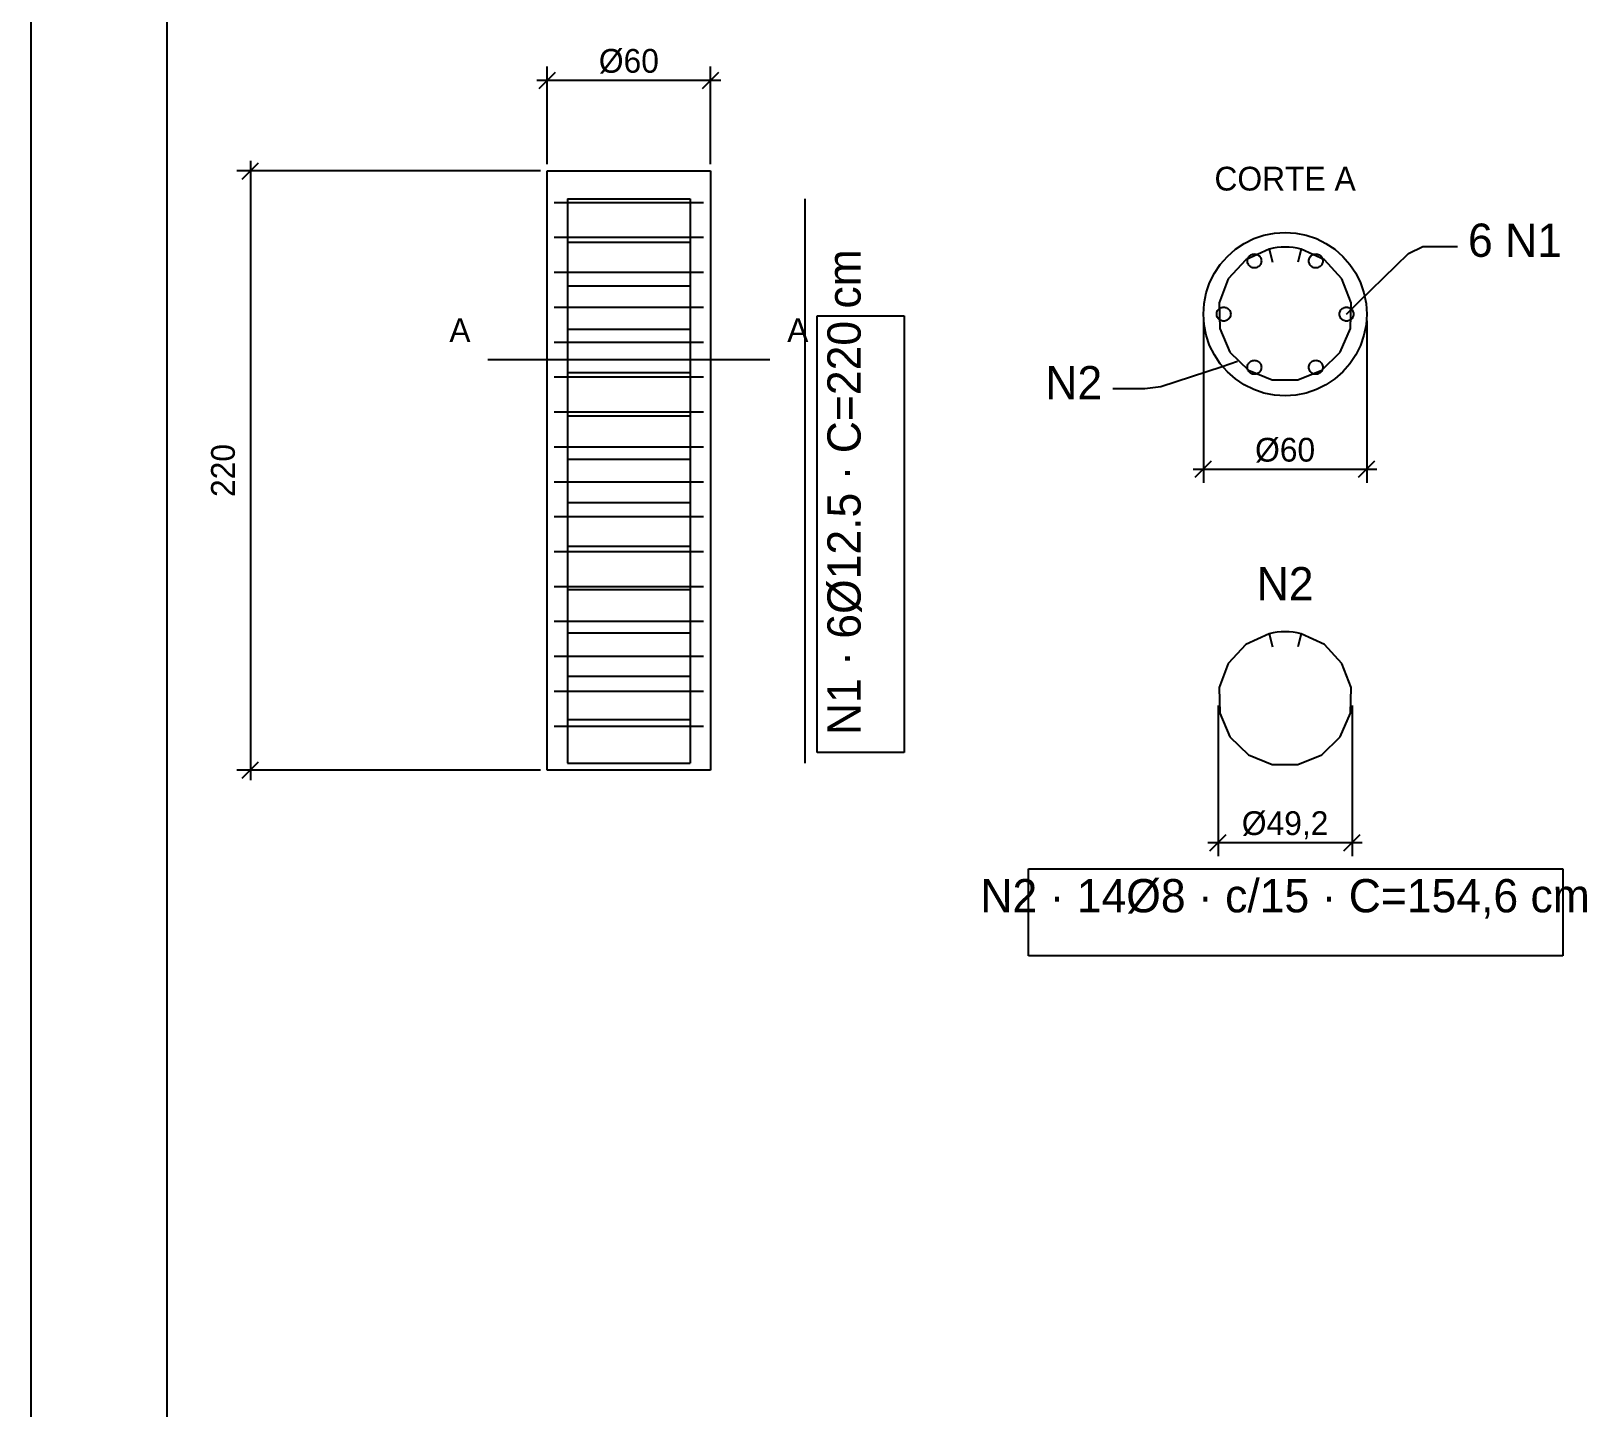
# Model space of a CAD drawing. Header units: millimetres. Extents: x 0 to 3648, y 0 to 594.
# Drawn here: x 0 to 228.6, y 230.5 to 432.7 of the extents above; entities that cross this region are included whole.
import ezdxf
from ezdxf.enums import TextEntityAlignment as Align

# ---------------------------------------------------------------- set-up
doc = ezdxf.new("R2010")
doc.units = ezdxf.units.MM
for name, color, linetype in [('ARMADURAS', 1, 'CONTINUOUS'), ('COTAS', 4, 'CONTINUOUS'), ('DESENHOS', 7, 'CONTINUOUS'), ('EIXOS', 6, 'CONTINUOUS'), ('ESTRIBOS', 30, 'CONTINUOUS'), ('FORMAS', 7, 'CONTINUOUS'), ('MOLDURA', 7, 'CONTINUOUS'), ('TEXTOS', 2, 'CONTINUOUS')]:
    doc.layers.add(name, color=color, linetype=linetype)

msp = doc.modelspace()

# ---------------------------------------------------------------- linework, layer by layer
at = {"layer": 'ARMADURAS'}
for p, q in [((78.80058, 408.07621), (78.80058, 325.20443)), ((96.84007, 408.07621), (96.84007, 325.20443)), ((113.66648, 408.07621), (113.66648, 325.20443)), ((178.69507, 398.96446), (178.70385, 399.09833)), ((178.70385, 398.83059), (178.69507, 398.96446)), ((178.70385, 399.09833), (178.73001, 399.22991)), ((178.73001, 398.699), (178.70385, 398.83059)), ((178.73001, 399.22991), (178.77315, 399.35695)), ((178.77315, 398.57197), (178.73001, 398.699)), ((178.77315, 399.35695), (178.83248, 399.47728)), ((178.83248, 398.45164), (178.77315, 398.57197)), ((178.83248, 399.47728), (178.90702, 399.58883)), ((178.90702, 398.34008), (178.83248, 398.45164)), ((178.90702, 399.58883), (178.99547, 399.6897)), ((178.99547, 398.23922), (178.90702, 398.34008)), ((178.99547, 399.6897), (179.09634, 399.77815)), ((179.09634, 398.15077), (178.99547, 398.23922)), ((179.09634, 399.77815), (179.20789, 399.85269)), ((179.20789, 398.07623), (179.09634, 398.15077)), ((179.20789, 399.85269), (179.32821, 399.91202)), ((179.32821, 398.0169), (179.20789, 398.07623)), ((179.32821, 399.91202), (179.45525, 399.95515)), ((179.45525, 397.97376), (179.32821, 398.0169)), ((179.45525, 399.95515), (179.58684, 399.98132)), ((179.58684, 397.9476), (179.45525, 397.97376)), ((179.58684, 399.98132), (179.72071, 399.9901)), ((179.72071, 397.93882), (179.58684, 397.9476)), ((179.72071, 399.9901), (179.85458, 399.98132)), ((179.85458, 397.9476), (179.72071, 397.93882)), ((179.85458, 399.98132), (179.98617, 399.95515)), ((179.98617, 397.97376), (179.85458, 397.9476)), ((179.98617, 399.95515), (180.11321, 399.91202)), ((180.11321, 398.0169), (179.98617, 397.97376)), ((180.11321, 399.91202), (180.23353, 399.85269)), ((180.23353, 398.07623), (180.11321, 398.0169)), ((180.23353, 399.85269), (180.34508, 399.77815)), ((180.34508, 398.15077), (180.23353, 398.07623)), ((180.34508, 399.77815), (180.44595, 399.6897)), ((180.44595, 398.23922), (180.34508, 398.15077)), ((180.44595, 399.6897), (180.5344, 399.58883)), ((180.5344, 398.34008), (180.44595, 398.23922)), ((180.5344, 399.58883), (180.60894, 399.47728)), ((180.60894, 398.45164), (180.5344, 398.34008)), ((180.60894, 399.47728), (180.66827, 399.35695)), ((180.66827, 398.57197), (180.60894, 398.45164)), ((180.66827, 399.35695), (180.7114, 399.22991)), ((180.7114, 398.699), (180.66827, 398.57197)), ((180.7114, 399.22991), (180.73757, 399.09833)), ((180.73757, 398.83059), (180.7114, 398.699)), ((180.73757, 399.09833), (180.74635, 398.96446)), ((180.74635, 398.96446), (180.73757, 398.83059)), ((187.71481, 398.96446), (187.72359, 399.09833)), ((187.72359, 398.83059), (187.71481, 398.96446)), ((187.72359, 399.09833), (187.74976, 399.22991)), ((187.74976, 398.699), (187.72359, 398.83059)), ((187.74976, 399.22991), (187.79289, 399.35695)), ((187.79289, 398.57197), (187.74976, 398.699)), ((187.79289, 399.35695), (187.85222, 399.47728)), ((187.85222, 398.45164), (187.79289, 398.57197)), ((187.85222, 399.47728), (187.92676, 399.58883)), ((187.92676, 398.34008), (187.85222, 398.45164)), ((187.92676, 399.58883), (188.01521, 399.6897)), ((188.01521, 398.23922), (187.92676, 398.34008)), ((188.01521, 399.6897), (188.11608, 399.77815)), ((188.11608, 398.15077), (188.01521, 398.23922)), ((188.11608, 399.77815), (188.22763, 399.85269)), ((188.22763, 398.07623), (188.11608, 398.15077)), ((188.22763, 399.85269), (188.34795, 399.91202)), ((188.34795, 398.0169), (188.22763, 398.07623)), ((188.34795, 399.91202), (188.475, 399.95515)), ((188.475, 397.97376), (188.34795, 398.0169)), ((188.475, 399.95515), (188.60658, 399.98132)), ((188.60658, 397.9476), (188.475, 397.97376)), ((188.60658, 399.98132), (188.74045, 399.9901)), ((188.74045, 397.93882), (188.60658, 397.9476)), ((188.74045, 399.9901), (188.87432, 399.98132)), ((188.87432, 397.9476), (188.74045, 397.93882)), ((188.87432, 399.98132), (189.00591, 399.95515)), ((189.00591, 397.97376), (188.87432, 397.9476)), ((189.00591, 399.95515), (189.13296, 399.91202)), ((189.13296, 398.0169), (189.00591, 397.97376)), ((189.13296, 399.91202), (189.25327, 399.85269)), ((189.25327, 398.07623), (189.13296, 398.0169)), ((189.25327, 399.85269), (189.36483, 399.77815)), ((189.36483, 398.15077), (189.25327, 398.07623)), ((189.36483, 399.77815), (189.46569, 399.6897)), ((189.46569, 398.23922), (189.36483, 398.15077)), ((189.46569, 399.6897), (189.55415, 399.58883)), ((189.55415, 398.34008), (189.46569, 398.23922)), ((189.55415, 399.58883), (189.62869, 399.47728)), ((189.62869, 398.45164), (189.55415, 398.34008)), ((189.62869, 399.47728), (189.68802, 399.35695)), ((189.68802, 398.57197), (189.62869, 398.45164)), ((189.68802, 399.35695), (189.73115, 399.22991)), ((189.73115, 398.699), (189.68802, 398.57197)), ((189.73115, 399.22991), (189.75731, 399.09833)), ((189.75731, 398.83059), (189.73115, 398.699)), ((189.75731, 399.09833), (189.76609, 398.96446)), ((189.76609, 398.96446), (189.75731, 398.83059)), ((174.1852, 391.15313), (174.19398, 391.287)), ((174.19398, 391.01926), (174.1852, 391.15313)), ((174.19398, 391.287), (174.22014, 391.41859)), ((174.22014, 390.88768), (174.19398, 391.01926)), ((174.22014, 391.41859), (174.26327, 391.54564)), ((174.26327, 390.76063), (174.22014, 390.88768)), ((174.26327, 391.54564), (174.3226, 391.66595)), ((174.3226, 391.66595), (174.39714, 391.77751)), ((174.39714, 391.77751), (174.4856, 391.87837)), ((174.4856, 391.87837), (174.58646, 391.96683)), ((174.58646, 391.96683), (174.69802, 392.04137)), ((174.69802, 392.04137), (174.81833, 392.10071)), ((174.81833, 392.10071), (174.94538, 392.14383)), ((174.94538, 392.14383), (175.07697, 392.17001)), ((175.07697, 392.17001), (175.21084, 392.17877)), ((175.21084, 392.17877), (175.34471, 392.17001)), ((175.34471, 392.17001), (175.47629, 392.14383)), ((175.47629, 392.14383), (175.60334, 392.10071)), ((175.60334, 392.10071), (175.72366, 392.04137)), ((175.72366, 392.04137), (175.83521, 391.96683)), ((175.83521, 391.96683), (175.93608, 391.87837)), ((175.93608, 391.87837), (176.02453, 391.77751)), ((176.02453, 391.77751), (176.09907, 391.66595)), ((176.09907, 391.66595), (176.1584, 391.54564)), ((176.1584, 391.54564), (176.20153, 391.41859)), ((176.20153, 390.88768), (176.1584, 390.76063)), ((176.20153, 391.41859), (176.2277, 391.287)), ((176.2277, 391.01926), (176.20153, 390.88768)), ((176.2277, 391.287), (176.23648, 391.15313)), ((176.23648, 391.15313), (176.2277, 391.01926)), ((192.22468, 391.15313), (192.23346, 391.287)), ((192.23346, 391.01926), (192.22468, 391.15313)), ((192.23346, 391.287), (192.25963, 391.41859)), ((192.25963, 390.88768), (192.23346, 391.01926)), ((192.25963, 391.41859), (192.30276, 391.54564)), ((192.30276, 390.76063), (192.25963, 390.88768)), ((192.30276, 391.54564), (192.36209, 391.66595)), ((192.36209, 391.66595), (192.43663, 391.77751)), ((192.43663, 391.77751), (192.52509, 391.87837)), ((192.52509, 391.87837), (192.62595, 391.96683)), ((192.62595, 391.96683), (192.73751, 392.04137)), ((192.73751, 392.04137), (192.85782, 392.10071)), ((192.85782, 392.10071), (192.98487, 392.14383)), ((192.98487, 392.14383), (193.11646, 392.17001)), ((193.11646, 392.17001), (193.25033, 392.17877)), ((193.25033, 392.17877), (193.3842, 392.17001)), ((193.3842, 392.17001), (193.51578, 392.14383)), ((193.51578, 392.14383), (193.64283, 392.10071)), ((193.64283, 392.10071), (193.76315, 392.04137)), ((193.76315, 392.04137), (193.8747, 391.96683)), ((193.8747, 391.96683), (193.97556, 391.87837)), ((193.97556, 391.87837), (194.06402, 391.77751)), ((194.06402, 391.77751), (194.13856, 391.66595)), ((194.13856, 391.66595), (194.19789, 391.54564)), ((194.19789, 391.54564), (194.24102, 391.41859)), ((194.24102, 390.88768), (194.19789, 390.76063)), ((194.24102, 391.41859), (194.26719, 391.287)), ((194.26719, 391.01926), (194.24102, 390.88768)), ((194.26719, 391.287), (194.27597, 391.15313)), ((194.27597, 391.15313), (194.26719, 391.01926)), ((174.3226, 390.64031), (174.26327, 390.76063)), ((174.39714, 390.52876), (174.3226, 390.64031)), ((174.4856, 390.42789), (174.39714, 390.52876)), ((174.58646, 390.33944), (174.4856, 390.42789)), ((174.69802, 390.2649), (174.58646, 390.33944)), ((174.81833, 390.20555), (174.69802, 390.2649)), ((174.94538, 390.16244), (174.81833, 390.20555)), ((175.07697, 390.13626), (174.94538, 390.16244)), ((175.21084, 390.12749), (175.07697, 390.13626)), ((175.34471, 390.13626), (175.21084, 390.12749)), ((175.47629, 390.16244), (175.34471, 390.13626)), ((175.60334, 390.20555), (175.47629, 390.16244)), ((175.72366, 390.2649), (175.60334, 390.20555)), ((175.83521, 390.33944), (175.72366, 390.2649)), ((175.93608, 390.42789), (175.83521, 390.33944)), ((176.02453, 390.52876), (175.93608, 390.42789)), ((176.09907, 390.64031), (176.02453, 390.52876)), ((176.1584, 390.76063), (176.09907, 390.64031)), ((192.36209, 390.64031), (192.30276, 390.76063)), ((192.43663, 390.52876), (192.36209, 390.64031)), ((192.52509, 390.42789), (192.43663, 390.52876)), ((192.62595, 390.33944), (192.52509, 390.42789)), ((192.73751, 390.2649), (192.62595, 390.33944)), ((192.85782, 390.20555), (192.73751, 390.2649)), ((192.98487, 390.16244), (192.85782, 390.20555)), ((193.11646, 390.13626), (192.98487, 390.16244)), ((193.25033, 390.12749), (193.11646, 390.13626)), ((193.3842, 390.13626), (193.25033, 390.12749)), ((193.51578, 390.16244), (193.3842, 390.13626)), ((193.64283, 390.20555), (193.51578, 390.16244)), ((193.76315, 390.2649), (193.64283, 390.20555)), ((193.8747, 390.33944), (193.76315, 390.2649)), ((193.97556, 390.42789), (193.8747, 390.33944)), ((194.06402, 390.52876), (193.97556, 390.42789)), ((194.13856, 390.64031), (194.06402, 390.52876)), ((194.19789, 390.76063), (194.13856, 390.64031)), ((178.90702, 383.96616), (178.99547, 384.06704)), ((178.99547, 384.06704), (179.09634, 384.1555)), ((179.09634, 384.1555), (179.20789, 384.23004)), ((179.20789, 384.23004), (179.32821, 384.28937)), ((179.32821, 384.28937), (179.45525, 384.3325)), ((179.45525, 384.3325), (179.58684, 384.35867)), ((179.58684, 384.35867), (179.72071, 384.36745)), ((179.72071, 384.36745), (179.85458, 384.35867)), ((179.85458, 384.35867), (179.98617, 384.3325)), ((179.98617, 384.3325), (180.11321, 384.28937)), ((180.11321, 384.28937), (180.23353, 384.23004)), ((180.23353, 384.23004), (180.34508, 384.1555)), ((180.34508, 384.1555), (180.44595, 384.06704)), ((180.44595, 384.06704), (180.5344, 383.96616)), ((187.92676, 383.96616), (188.01521, 384.06704)), ((188.01521, 384.06704), (188.11608, 384.1555)), ((188.11608, 384.1555), (188.22763, 384.23004)), ((188.22763, 384.23004), (188.34795, 384.28937)), ((188.34795, 384.28937), (188.475, 384.3325)), ((188.475, 384.3325), (188.60658, 384.35867)), ((188.60658, 384.35867), (188.74045, 384.36745)), ((188.74045, 384.36745), (188.87432, 384.35867)), ((188.87432, 384.35867), (189.00591, 384.3325)), ((189.00591, 384.3325), (189.13296, 384.28937)), ((189.13296, 384.28937), (189.25327, 384.23004)), ((189.25327, 384.23004), (189.36483, 384.1555)), ((189.36483, 384.1555), (189.46569, 384.06704)), ((189.46569, 384.06704), (189.55415, 383.96616)), ((178.69507, 383.34181), (178.70385, 383.47568)), ((178.70385, 383.20794), (178.69507, 383.34181)), ((178.70385, 383.47568), (178.73001, 383.60726)), ((178.73001, 383.07635), (178.70385, 383.20794)), ((178.73001, 383.60726), (178.77315, 383.73429)), ((178.77315, 382.94932), (178.73001, 383.07635)), ((178.77315, 383.73429), (178.83248, 383.85463)), ((178.83248, 382.82899), (178.77315, 382.94932)), ((178.83248, 383.85463), (178.90702, 383.96616)), ((178.90702, 382.71743), (178.83248, 382.82899)), ((178.99547, 382.61657), (178.90702, 382.71743)), ((179.09634, 382.52811), (178.99547, 382.61657)), ((179.20789, 382.45357), (179.09634, 382.52811)), ((179.32821, 382.39424), (179.20789, 382.45357)), ((179.45525, 382.35111), (179.32821, 382.39424)), ((179.58684, 382.32494), (179.45525, 382.35111)), ((179.72071, 382.31617), (179.58684, 382.32494)), ((179.85458, 382.32494), (179.72071, 382.31617)), ((179.98617, 382.35111), (179.85458, 382.32494)), ((180.11321, 382.39424), (179.98617, 382.35111)), ((180.23353, 382.45357), (180.11321, 382.39424)), ((180.34508, 382.52811), (180.23353, 382.45357)), ((180.44595, 382.61657), (180.34508, 382.52811)), ((180.5344, 382.71743), (180.44595, 382.61657)), ((180.5344, 383.96616), (180.60894, 383.85463)), ((180.60894, 382.82899), (180.5344, 382.71743)), ((180.60894, 383.85463), (180.66827, 383.73429)), ((180.66827, 382.94932), (180.60894, 382.82899)), ((180.66827, 383.73429), (180.7114, 383.60726)), ((180.7114, 383.07635), (180.66827, 382.94932)), ((180.7114, 383.60726), (180.73757, 383.47568)), ((180.73757, 383.20794), (180.7114, 383.07635)), ((180.73757, 383.47568), (180.74635, 383.34181)), ((180.74635, 383.34181), (180.73757, 383.20794)), ((187.71481, 383.34181), (187.72359, 383.47568)), ((187.72359, 383.20794), (187.71481, 383.34181)), ((187.72359, 383.47568), (187.74976, 383.60726)), ((187.74976, 383.07635), (187.72359, 383.20794)), ((187.74976, 383.60726), (187.79289, 383.73429)), ((187.79289, 382.94932), (187.74976, 383.07635)), ((187.79289, 383.73429), (187.85222, 383.85463)), ((187.85222, 382.82899), (187.79289, 382.94932)), ((187.85222, 383.85463), (187.92676, 383.96616)), ((187.92676, 382.71743), (187.85222, 382.82899)), ((188.01521, 382.61657), (187.92676, 382.71743)), ((188.11608, 382.52811), (188.01521, 382.61657)), ((188.22763, 382.45357), (188.11608, 382.52811)), ((188.34795, 382.39424), (188.22763, 382.45357)), ((188.475, 382.35111), (188.34795, 382.39424)), ((188.60658, 382.32494), (188.475, 382.35111)), ((188.74045, 382.31617), (188.60658, 382.32494)), ((188.87432, 382.32494), (188.74045, 382.31617)), ((189.00591, 382.35111), (188.87432, 382.32494)), ((189.13296, 382.39424), (189.00591, 382.35111)), ((189.25327, 382.45357), (189.13296, 382.39424)), ((189.36483, 382.52811), (189.25327, 382.45357)), ((189.46569, 382.61657), (189.36483, 382.52811)), ((189.55415, 382.71743), (189.46569, 382.61657)), ((189.55415, 383.96616), (189.62869, 383.85463)), ((189.62869, 382.82899), (189.55415, 382.71743)), ((189.62869, 383.85463), (189.68802, 383.73429)), ((189.68802, 382.94932), (189.62869, 382.82899)), ((189.68802, 383.73429), (189.73115, 383.60726)), ((189.73115, 383.07635), (189.68802, 382.94932)), ((189.73115, 383.60726), (189.75731, 383.47568)), ((189.75731, 383.20794), (189.73115, 383.07635)), ((189.75731, 383.47568), (189.76609, 383.34181)), ((189.76609, 383.34181), (189.75731, 383.20794))]:
    msp.add_line(p, q, dxfattribs=at)
at = {"layer": 'COTAS'}
for p, q in [((75.82032, 413.17878), (75.82032, 427.5121)), ((99.82032, 413.17878), (99.82032, 427.5121)), ((74.32033, 425.51211), (101.32032, 425.51211)), ((74.62032, 424.31211), (77.02033, 426.7121)), ((98.62032, 424.31211), (101.02033, 426.7121)), ((74.82032, 412.17877), (30.23058, 412.17877)), ((31.03058, 410.97878), (33.43058, 413.37877)), ((32.23058, 413.67877), (32.23058, 322.67876)), ((200.52863, 398.28025), (202.34819, 400.06204)), ((202.34819, 400.06204), (204.47054, 401.10185)), ((204.47054, 401.10185), (207.01723, 401.10185)), ((207.01723, 401.10185), (209.56391, 401.10185)), ((198.70904, 396.49847), (200.52863, 398.28025)), ((196.88948, 394.71669), (198.70904, 396.49847)), ((195.06989, 392.93492), (196.88948, 394.71669)), ((193.25033, 391.15313), (195.06989, 392.93492)), ((172.23058, 390.15313), (172.23058, 366.38391)), ((196.23058, 390.15313), (196.23058, 366.38391)), ((177.24418, 384.16674), (174.98894, 383.42912)), ((170.47842, 381.95388), (168.22316, 381.21626)), ((172.73367, 382.6915), (170.47842, 381.95388)), ((174.98894, 383.42912), (172.73367, 382.6915)), ((161.27006, 380.17878), (158.89725, 380.17878)), ((163.64289, 380.17878), (161.27006, 380.17878)), ((165.96791, 380.47865), (163.64289, 380.17878)), ((168.22316, 381.21626), (165.96791, 380.47865)), ((170.73058, 368.3839), (197.73059, 368.3839)), ((171.03059, 367.18391), (173.43058, 369.5839)), ((195.03058, 367.18391), (197.43058, 369.5839)), ((174.39059, 333.64647), (174.39059, 311.52441)), ((194.07058, 333.64647), (194.07058, 311.52441)), ((31.03058, 322.97877), (33.43058, 325.37877)), ((74.82032, 324.17879), (30.23058, 324.17879)), ((172.89058, 313.52443), (195.57058, 313.52443)), ((173.19057, 312.32441), (175.59059, 314.72441)), ((192.87058, 312.32441), (195.27059, 314.72441))]:
    msp.add_line(p, q, dxfattribs=at)
at = {"layer": 'DESENHOS'}
for p, q in [((115.49227, 326.74289), (115.49227, 390.90539)), ((115.49227, 390.90539), (128.25094, 390.90539)), ((128.25094, 390.90539), (128.25094, 326.74289)), ((128.25094, 326.74289), (115.49227, 326.74289)), ((146.52464, 309.64735), (225.05237, 309.64735)), ((146.52464, 296.88868), (146.52464, 309.64735)), ((225.05237, 309.64735), (225.05237, 296.88868)), ((225.05237, 296.88868), (146.52464, 296.88868))]:
    msp.add_line(p, q, dxfattribs=at)
at = {"layer": 'EIXOS'}
msp.add_line((67.10237, 384.48647), (108.53827, 384.48647), dxfattribs=at)
at = {"layer": 'ESTRIBOS'}
for p, q in [((78.80058, 408.07621), (96.84007, 408.07621)), ((78.80058, 401.70145), (96.84007, 401.70145)), ((181.89159, 400.7111), (178.45742, 399.12343)), ((182.46893, 400.83415), (181.89159, 400.7111)), ((181.89159, 400.7111), (182.36699, 398.76843)), ((183.05262, 400.92237), (182.46893, 400.83415)), ((183.64054, 400.97541), (183.05262, 400.92237)), ((184.23058, 400.99313), (183.64054, 400.97541)), ((184.82062, 400.97541), (184.23058, 400.99313)), ((185.40854, 400.92236), (184.82062, 400.97541)), ((185.99223, 400.83415), (185.40854, 400.92236)), ((186.56957, 400.7111), (185.99223, 400.83415)), ((186.56957, 400.7111), (186.09417, 398.76843)), ((190.00372, 399.12343), (186.56956, 400.7111)), ((178.45742, 399.12343), (175.87811, 396.35527)), ((192.58305, 396.35527), (190.00372, 399.12343)), ((175.87811, 396.35527), (174.53109, 392.81971)), ((193.93007, 392.81971), (192.58305, 396.35527)), ((78.80058, 395.3267), (96.84007, 395.3267)), ((174.53109, 392.81971), (174.6203, 389.03711)), ((193.84082, 389.03709), (193.93007, 392.81971)), ((78.80058, 388.95195), (96.84007, 388.95195)), ((174.6203, 389.03711), (176.12841, 385.56738)), ((192.3327, 385.56738), (193.84082, 389.03709)), ((176.12841, 385.56738), (178.83525, 382.92365)), ((189.62589, 382.92365), (192.3327, 385.56738)), ((78.80058, 382.57719), (96.84007, 382.57719)), ((178.83525, 382.92365), (182.33866, 381.49546)), ((186.12245, 381.49545), (189.62589, 382.92365)), ((182.33866, 381.49546), (186.12245, 381.49545)), ((78.80058, 376.20245), (96.84007, 376.20245)), ((78.80058, 369.8277), (96.84007, 369.8277)), ((78.80058, 363.45294), (96.84007, 363.45294)), ((78.80058, 357.07818), (96.84007, 357.07818)), ((78.80058, 350.70343), (96.84007, 350.70343)), ((78.80058, 344.32868), (96.84007, 344.32868)), ((181.89159, 344.20442), (178.45742, 342.61676)), ((182.46893, 344.32748), (181.89159, 344.20442)), ((181.89159, 344.20442), (182.36699, 342.26175)), ((183.05262, 344.4157), (182.46893, 344.32748)), ((183.64054, 344.46875), (183.05262, 344.4157)), ((184.23058, 344.48647), (183.64054, 344.46875)), ((184.82062, 344.46875), (184.23058, 344.48647)), ((185.40854, 344.4157), (184.82062, 344.46875)), ((185.99223, 344.32748), (185.40854, 344.4157)), ((186.56957, 344.20442), (185.99223, 344.32748)), ((186.56957, 344.20442), (186.09417, 342.26175)), ((190.00371, 342.61674), (186.56956, 344.20442)), ((178.45742, 342.61676), (175.87809, 339.84861)), ((192.58304, 339.84859), (190.00371, 342.61674)), ((175.87809, 339.84861), (174.53109, 336.31304)), ((193.93004, 336.31303), (192.58304, 339.84859)), ((78.80058, 337.95392), (96.84007, 337.95392)), ((174.53109, 336.31304), (174.6203, 332.53043)), ((193.84083, 332.5304), (193.93004, 336.31303)), ((78.80058, 331.57916), (96.84007, 331.57916)), ((174.6203, 332.53043), (176.12849, 329.06078)), ((192.33265, 329.06075), (193.84083, 332.5304)), ((176.12849, 329.06078), (178.83525, 326.41699)), ((189.6259, 326.41696), (192.33265, 329.06075)), ((78.80058, 325.20443), (96.84007, 325.20443)), ((178.83525, 326.41699), (182.33868, 324.98883)), ((182.33868, 324.98883), (186.12247, 324.98877)), ((186.12247, 324.98877), (189.6259, 326.41696))]:
    msp.add_line(p, q, dxfattribs=at)
at = {"layer": 'FORMAS'}
for p, q in [((76.84596, 407.56339), (98.79468, 407.56339)), ((76.84596, 402.43518), (98.79468, 402.43518)), ((76.84596, 397.30698), (98.79468, 397.30698)), ((76.84596, 392.17877), (98.79468, 392.17877)), ((76.84596, 387.05057), (98.79468, 387.05057)), ((76.84596, 381.92236), (98.79468, 381.92236)), ((76.84596, 376.79416), (98.79468, 376.79416)), ((76.84596, 371.66595), (98.79468, 371.66595)), ((76.84596, 366.53775), (98.79468, 366.53775)), ((76.84596, 361.40954), (98.79468, 361.40954)), ((76.84596, 356.28134), (98.79468, 356.28134)), ((76.84596, 351.15313), (98.79468, 351.15313)), ((76.84596, 346.02493), (98.79468, 346.02493)), ((76.84596, 340.89672), (98.79468, 340.89672)), ((76.84596, 335.76852), (98.79468, 335.76852)), ((76.84596, 330.64031), (98.79468, 330.64031))]:
    msp.add_line(p, q, dxfattribs=at)
at = {"layer": 'MOLDURA'}
for p, q in [((0, -0.00003), (0, 594)), ((20, 9.99997), (20, 584))]:
    msp.add_line(p, q, dxfattribs=at)
at = {"layer": 'TEXTOS'}
for p, q in [((75.82032, 412.17877), (79.82032, 412.17877)), ((75.82032, 408.17878), (75.82032, 412.17877)), ((79.82032, 412.17877), (83.82032, 412.17877)), ((83.82032, 412.17877), (87.82033, 412.17877)), ((87.82033, 412.17877), (91.82033, 412.17877)), ((91.82033, 412.17877), (95.82033, 412.17877)), ((95.82033, 412.17877), (99.82032, 412.17877)), ((99.82032, 412.17877), (99.82032, 408.17876)), ((75.82032, 404.17877), (75.82032, 408.17878)), ((99.82032, 408.17876), (99.82032, 404.17877)), ((75.82032, 400.17878), (75.82032, 404.17877)), ((99.82032, 404.17877), (99.82032, 400.17876)), ((179.63837, 402.23968), (181.12475, 402.74424)), ((181.12475, 402.74424), (182.66426, 403.05047)), ((182.66426, 403.05047), (184.23058, 403.15313)), ((184.23058, 403.15313), (185.7969, 403.05047)), ((185.7969, 403.05047), (187.33641, 402.74424)), ((187.33641, 402.74424), (188.82279, 402.23968)), ((75.82032, 396.17877), (75.82032, 400.17878)), ((99.82032, 400.17876), (99.82032, 396.17877)), ((175.7453, 399.63841), (176.92544, 400.67336)), ((176.92544, 400.67336), (178.23058, 401.54543)), ((178.23058, 401.54543), (179.63837, 402.23968)), ((188.82279, 402.23968), (190.23059, 401.54543)), ((190.23059, 401.54543), (191.53572, 400.67336)), ((191.53572, 400.67336), (192.71586, 399.63841)), ((173.83828, 397.15314), (174.71035, 398.45827)), ((174.71035, 398.45827), (175.7453, 399.63841)), ((192.71586, 399.63841), (193.75081, 398.45827)), ((193.75081, 398.45827), (194.62288, 397.15314)), ((75.82032, 392.17877), (75.82032, 396.17877)), ((99.82032, 396.17877), (99.82032, 392.17877)), ((172.63947, 394.25896), (173.14403, 395.74534)), ((173.14403, 395.74534), (173.83828, 397.15314)), ((194.62288, 397.15314), (195.31713, 395.74534)), ((195.31713, 395.74534), (195.82169, 394.25896)), ((172.33325, 392.71945), (172.63947, 394.25896)), ((195.82169, 394.25896), (196.12791, 392.71945)), ((75.82032, 388.17878), (75.82032, 392.17877)), ((99.82032, 392.17877), (99.82032, 388.17876)), ((172.23058, 391.15313), (172.33325, 392.71945)), ((172.33325, 389.58681), (172.23058, 391.15313)), ((196.12791, 392.71945), (196.23058, 391.15313)), ((196.23058, 391.15313), (196.12791, 389.58681)), ((172.63947, 388.0473), (172.33325, 389.58681)), ((196.12791, 389.58681), (195.82169, 388.0473)), ((75.82032, 384.17877), (75.82032, 388.17878)), ((99.82032, 388.17876), (99.82032, 384.17877)), ((173.14403, 386.56094), (172.63947, 388.0473)), ((173.83828, 385.15313), (173.14403, 386.56094)), ((195.31713, 386.56094), (194.62288, 385.15313)), ((195.82169, 388.0473), (195.31713, 386.56094)), ((75.82032, 380.17878), (75.82032, 384.17877)), ((99.82032, 384.17877), (99.82032, 380.17876)), ((174.71035, 383.84801), (173.83828, 385.15313)), ((194.62288, 385.15313), (193.75081, 383.84801)), ((175.7453, 382.66785), (174.71035, 383.84801)), ((176.92544, 381.6329), (175.7453, 382.66785)), ((192.71586, 382.66785), (191.53572, 381.6329)), ((193.75081, 383.84801), (192.71586, 382.66785)), ((75.82032, 376.17877), (75.82032, 380.17878)), ((99.82032, 380.17876), (99.82032, 376.17877)), ((178.23058, 380.76082), (176.92544, 381.6329)), ((179.63837, 380.06658), (178.23058, 380.76082)), ((181.12475, 379.56202), (179.63837, 380.06658)), ((182.66426, 379.25578), (181.12475, 379.56202)), ((187.33641, 379.56202), (185.7969, 379.25578)), ((188.82279, 380.06658), (187.33641, 379.56202)), ((190.23059, 380.76082), (188.82279, 380.06658)), ((191.53572, 381.6329), (190.23059, 380.76082)), ((184.23058, 379.15314), (182.66426, 379.25578)), ((185.7969, 379.25578), (184.23058, 379.15314)), ((75.82032, 372.17877), (75.82032, 376.17877)), ((99.82032, 376.17877), (99.82032, 372.17877)), ((75.82032, 368.17878), (75.82032, 372.17877)), ((99.82032, 372.17877), (99.82032, 368.17878)), ((75.82033, 364.17877), (75.82032, 368.17878)), ((99.82032, 368.17878), (99.82032, 364.17877)), ((75.82033, 360.17878), (75.82033, 364.17877)), ((99.82032, 364.17877), (99.82032, 360.17876)), ((75.82033, 356.17877), (75.82033, 360.17878)), ((99.82032, 360.17876), (99.82032, 356.17877)), ((75.82033, 352.17877), (75.82033, 356.17877)), ((99.82032, 356.17877), (99.82032, 352.17877)), ((75.82033, 348.17878), (75.82033, 352.17877)), ((99.82032, 352.17877), (99.82032, 348.17878)), ((75.82033, 344.17877), (75.82033, 348.17878)), ((99.82032, 348.17878), (99.82032, 344.17877)), ((75.82033, 340.17878), (75.82033, 344.17877)), ((99.82032, 344.17877), (99.82032, 340.17876)), ((75.82033, 336.17878), (75.82033, 340.17878)), ((99.82032, 340.17876), (99.82032, 336.17877)), ((75.82033, 332.17877), (75.82033, 336.17878)), ((99.82032, 336.17877), (99.82032, 332.17877)), ((75.82033, 328.17878), (75.82033, 332.17877)), ((99.82032, 332.17877), (99.82032, 328.17878)), ((75.82032, 324.17879), (75.82033, 328.17878)), ((99.82032, 328.17878), (99.82032, 324.17879)), ((79.82032, 324.17879), (75.82032, 324.17879)), ((83.82032, 324.17879), (79.82032, 324.17879)), ((87.82033, 324.17879), (83.82032, 324.17879)), ((91.82032, 324.17879), (87.82033, 324.17879)), ((95.82031, 324.17879), (91.82032, 324.17879)), ((99.82032, 324.17879), (95.82031, 324.17879))]:
    msp.add_line(p, q, dxfattribs=at)

# ---------------------------------------------------------------- texts
at = {"layer": 'COTAS'}
for s, p in [('Ø60', (87.82033, 426.6121)), ('Ø60', (184.23058, 369.4839)), ('Ø49,2', (184.23058, 314.62444))]:
    msp.add_text(s, height=3.49162, dxfattribs=at).set_placement(p, align=Align.CENTER)
msp.add_text('220', height=3.49162, rotation=90, dxfattribs=at).set_placement((29.93058, 368.17878), align=Align.CENTER)
at = {"layer": 'TEXTOS'}
for s, height, p in [('CORTE A', 3.49231, (184.23058, 409.30698)), ('A', 3.49231, (62.99981, 387.05057)), ('A', 3.49231, (112.64083, 387.05057)), ('N2', 4.88718, (184.23058, 349.10185)), ('N2 · 14Ø8 · c/15 · C=154,6 cm', 4.88718, (184.23058, 303.26802))]:
    msp.add_text(s, height=height, dxfattribs=at).set_placement(p, align=Align.CENTER)
msp.add_text('6 N1', height=4.88718, dxfattribs=at).set_placement((211.10237, 399.56339))
msp.add_text('N1 · 6Ø12.5 · C=220 cm', height=4.88718, rotation=90, dxfattribs=at).set_placement((121.8716, 329.30699))
msp.add_text('N2', height=4.88718, dxfattribs=at).set_placement((157.35879, 378.64032), align=Align.RIGHT)

doc.saveas('drawing.dxf')
